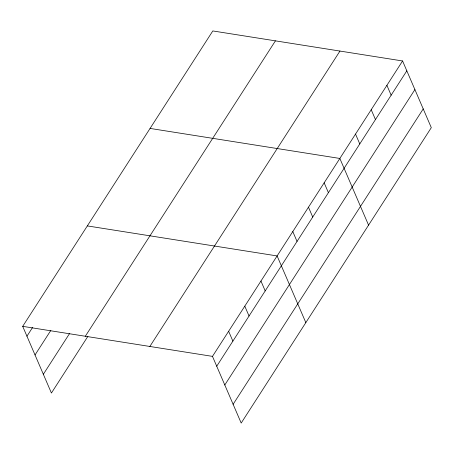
<?xml version="1.0" encoding="UTF-8"?>
<svg xmlns="http://www.w3.org/2000/svg" width="454" height="454" viewBox="0 0 454 454"><rect width="100%" height="100%" fill="white"/><g stroke="black" fill="none" stroke-linecap="round" stroke-linejoin="round"><path stroke-width="0.68" d="M87.872 336.391L51.421 393.033L22.7 326.347L212.807 30.946L402.579 60.967L431.3 127.653L241.193 423.054L212.478 356.373L402.579 60.967M26.945 336.204L32.58 327.447M35.02 354.96L50.803 330.433M43.34 374.283L69.649 333.406M85.324 336.255L275.43 40.849M149.848 346.464L339.955 51.058M216.723 366.23L406.824 70.824M224.798 384.981L414.905 89.574M233.118 404.304L423.224 108.898M150.07 128.425L339.847 158.452L368.563 225.133M87.338 225.91L277.11 255.937L305.831 322.618M22.7 326.347L212.478 356.373M386.899 85.335L391.144 95.192M371.213 109.709L375.458 119.567M355.527 134.078L359.778 143.935M324.162 182.82L328.407 192.678M308.482 207.194L312.727 217.052M292.796 231.563L297.041 241.42M260.954 281.043L265.198 290.901M244.791 306.155L249.042 316.012M228.634 331.261L232.879 341.119"/></g></svg>
